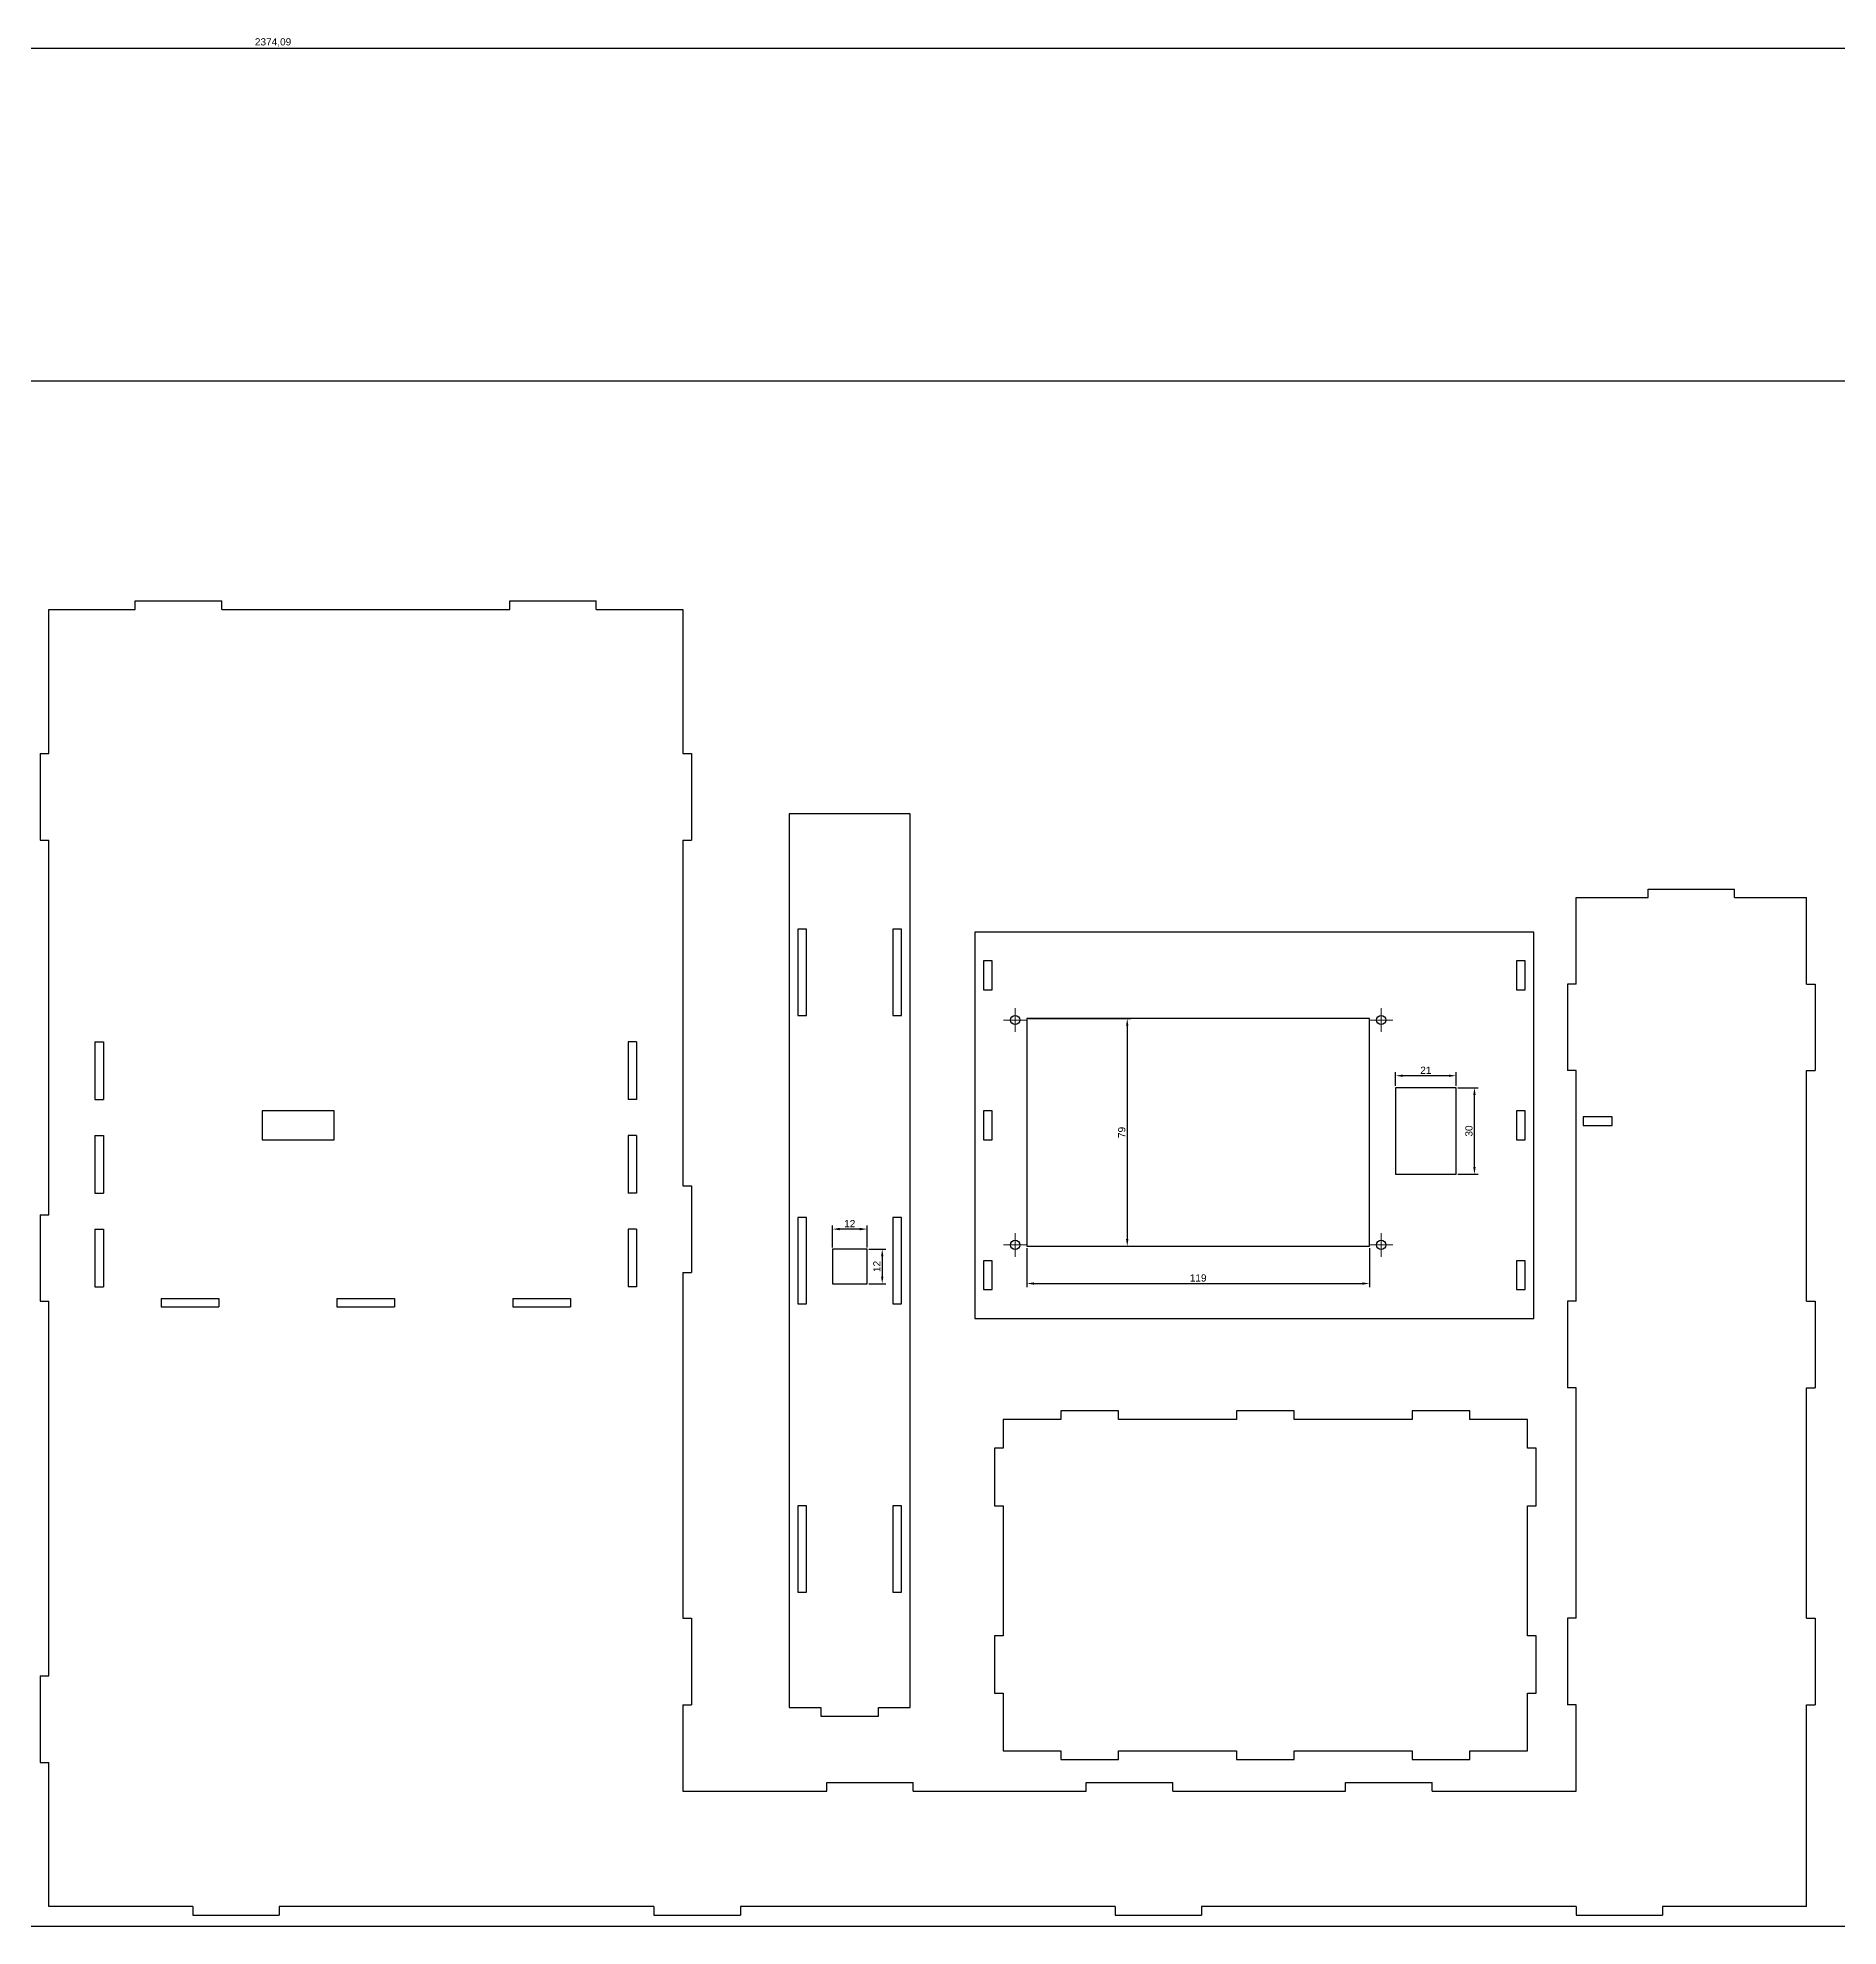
# Model space of a CAD drawing. Header units: millimetres. Extents: x 4474 to 7013, y 85 to 740.
# Drawn here: x 5579 to 6204, y 85 to 740 of the extents above; entities that cross this region are included whole.
import ezdxf

# ---------------------------------------------------------------- set-up
doc = ezdxf.new("R2010")
doc.units = ezdxf.units.MM
doc.styles.get("Standard").update_dxf_attribs({"font": 'arial.ttf'})
doc.dimstyles.new('ISO-25', dxfattribs={"dimtxt": 2.5, "dimasz": 2.5, "dimexe": 1.25, "dimexo": 0.625, "dimtad": 1, "dimtxsty": 'Standard', "dimcen": 2.5, "dimadec": 0, "dimazin": 0, "dimtfac": 1, "dimtmove": 0, "dimatfit": 3, "dimfxl": 1, "dimarcsym": 0})

# ---------------------------------------------------------------- blocks, each defined once
blk = doc.blocks.new('SW_CENTERMARKSYMBOL_14')
at = {"color": 0, "linetype": 'Continuous', "lineweight": 0}
for p, q in [((-0.5, 0), (-0.82, 0)), ((0, 0), (-0.5, 0)), ((0, 0.5), (0, 0.82)), ((0, 0), (0, 0.5)), ((0, 0), (0, -0.5)), ((0, 0), (0.5, 0)), ((0.5, 0), (0.82, 0)), ((0, -0.5), (0, -0.82))]:
    blk.add_line(p, q, dxfattribs=at)
blk = doc.blocks.new('SW_CENTERMARKSYMBOL_15')
at = {"color": 0, "linetype": 'Continuous', "lineweight": 0}
for p, q in [((-0.5, 0), (-0.82, 0)), ((0, 0), (-0.5, 0)), ((0, 0.5), (0, 0.82)), ((0, 0), (0, 0.5)), ((0, 0), (0, -0.5)), ((0, 0), (0.5, 0)), ((0.5, 0), (0.82, 0)), ((0, -0.5), (0, -0.82))]:
    blk.add_line(p, q, dxfattribs=at)
blk = doc.blocks.new('SW_CENTERMARKSYMBOL_16')
at = {"color": 0, "linetype": 'Continuous', "lineweight": 0}
for p, q in [((-0.5, 0), (-0.82, 0)), ((0, 0), (-0.5, 0)), ((0, 0.5), (0, 0.82)), ((0, 0), (0, 0.5)), ((0, 0), (0, -0.5)), ((0, 0), (0.5, 0)), ((0.5, 0), (0.82, 0)), ((0, -0.5), (0, -0.82))]:
    blk.add_line(p, q, dxfattribs=at)
blk = doc.blocks.new('SW_CENTERMARKSYMBOL_17')
at = {"color": 0, "linetype": 'Continuous', "lineweight": 0}
for p, q in [((-0.5, 0), (-0.82, 0)), ((0, 0), (-0.5, 0)), ((0, 0.5), (0, 0.82)), ((0, 0), (0, 0.5)), ((0, 0), (0, -0.5)), ((0, 0), (0.5, 0)), ((0.5, 0), (0.82, 0)), ((0, -0.5), (0, -0.82))]:
    blk.add_line(p, q, dxfattribs=at)
blk = doc.blocks.new('*D44')
at = {"color": 0, "lineweight": -2, "transparency": 16777216}
for p, q in [((5922.32, 320.1), (5922.32, 306.57)), ((6041.32, 320.1), (6041.32, 306.57)), ((5924.82, 307.82), (6038.82, 307.82))]:
    blk.add_line(p, q, dxfattribs=at)
at = {"color": 0, "transparency": 16777216}
for points in [[(5924.82, 308.24), (5924.82, 307.41), (5922.32, 307.82)], [(6038.82, 308.24), (6038.82, 307.41), (6041.32, 307.82)]]:
    blk.add_solid(points, dxfattribs=at)
at = {"layer": 'Defpoints', "color": 0, "transparency": 16777216}
for p in [(5922.32, 320.73), (6041.32, 320.73), (6041.32, 307.82)]:
    blk.add_point(p, dxfattribs=at)
at = {"color": 0, "transparency": 16777216, "insert": (5981.82, 309.73), "char_height": 2.5, "attachment_point": 5}
blk.add_mtext('119', dxfattribs=at)
blk = doc.blocks.new('*D45')
at = {"color": 0, "lineweight": -2, "transparency": 16777216}
for p, q in [((5922.94, 399.73), (5958.46, 399.73)), ((5957.21, 397.23), (5957.21, 323.23)), ((5922.94, 320.73), (5958.46, 320.73))]:
    blk.add_line(p, q, dxfattribs=at)
at = {"color": 0, "transparency": 16777216}
for points in [[(5956.79, 397.23), (5957.62, 397.23), (5957.21, 399.73)], [(5956.79, 323.23), (5957.62, 323.23), (5957.21, 320.73)]]:
    blk.add_solid(points, dxfattribs=at)
at = {"layer": 'Defpoints', "color": 0, "transparency": 16777216}
for p in [(5922.32, 399.73), (5922.32, 320.73), (5957.21, 320.73)]:
    blk.add_point(p, dxfattribs=at)
at = {"color": 0, "transparency": 16777216, "insert": (5955.31, 360.23), "char_height": 2.5, "attachment_point": 5, "rotation": 90}
blk.add_mtext('79', dxfattribs=at)
blk = doc.blocks.new('*D46')
at = {"color": 0, "lineweight": -2, "transparency": 16777216}
for p, q in [((6050.32, 376.35), (6050.32, 381.16)), ((6071.32, 376.35), (6071.32, 381.16)), ((6068.82, 379.91), (6052.82, 379.91))]:
    blk.add_line(p, q, dxfattribs=at)
at = {"color": 0, "transparency": 16777216}
for points in [[(6052.82, 380.33), (6052.82, 379.5), (6050.32, 379.91)], [(6068.82, 380.33), (6068.82, 379.5), (6071.32, 379.91)]]:
    blk.add_solid(points, dxfattribs=at)
at = {"layer": 'Defpoints', "color": 0, "transparency": 16777216}
for p in [(6050.32, 379.91), (6050.32, 375.73), (6071.32, 375.73)]:
    blk.add_point(p, dxfattribs=at)
at = {"color": 0, "transparency": 16777216, "insert": (6060.82, 381.8), "char_height": 2.5, "attachment_point": 5}
blk.add_mtext('21', dxfattribs=at)
blk = doc.blocks.new('*D47')
at = {"color": 0, "lineweight": -2, "transparency": 16777216}
for p, q in [((6071.94, 375.73), (6078.94, 375.73)), ((6077.69, 348.23), (6077.69, 373.23)), ((6071.94, 345.73), (6078.94, 345.73))]:
    blk.add_line(p, q, dxfattribs=at)
at = {"color": 0, "transparency": 16777216}
for points in [[(6077.27, 373.23), (6078.11, 373.23), (6077.69, 375.73)], [(6077.27, 348.23), (6078.11, 348.23), (6077.69, 345.73)]]:
    blk.add_solid(points, dxfattribs=at)
at = {"layer": 'Defpoints', "color": 0, "transparency": 16777216}
for p in [(6071.32, 375.73), (6077.69, 375.73), (6071.32, 345.73)]:
    blk.add_point(p, dxfattribs=at)
at = {"color": 0, "transparency": 16777216, "insert": (6075.79, 360.73), "char_height": 2.5, "attachment_point": 5, "rotation": 90}
blk.add_mtext('30', dxfattribs=at)
blk = doc.blocks.new('*D51')
at = {"color": 0, "lineweight": -2, "transparency": 16777216}
for p, q in [((5854.91, 320.37), (5854.91, 327.96)), ((5866.91, 320.37), (5866.91, 327.96)), ((5864.41, 326.71), (5857.41, 326.71))]:
    blk.add_line(p, q, dxfattribs=at)
at = {"color": 0, "transparency": 16777216}
for points in [[(5857.41, 327.12), (5857.41, 326.29), (5854.91, 326.71)], [(5864.41, 327.12), (5864.41, 326.29), (5866.91, 326.71)]]:
    blk.add_solid(points, dxfattribs=at)
at = {"layer": 'Defpoints', "color": 0, "transparency": 16777216}
for p in [(5854.91, 326.71), (5854.91, 319.75), (5866.91, 319.75)]:
    blk.add_point(p, dxfattribs=at)
at = {"color": 0, "transparency": 16777216, "insert": (5860.91, 328.59), "char_height": 2.5, "attachment_point": 5}
blk.add_mtext('12', dxfattribs=at)
blk = doc.blocks.new('*D52')
at = {"color": 0, "lineweight": -2, "transparency": 16777216}
for p, q in [((5867.53, 319.75), (5873.44, 319.75)), ((5872.19, 317.25), (5872.19, 310.25)), ((5867.53, 307.75), (5873.44, 307.75))]:
    blk.add_line(p, q, dxfattribs=at)
at = {"color": 0, "transparency": 16777216}
for points in [[(5871.77, 317.25), (5872.6, 317.25), (5872.19, 319.75)], [(5871.77, 310.25), (5872.6, 310.25), (5872.19, 307.75)]]:
    blk.add_solid(points, dxfattribs=at)
at = {"layer": 'Defpoints', "color": 0, "transparency": 16777216}
for p in [(5866.91, 319.75), (5866.91, 307.75), (5872.19, 307.75)]:
    blk.add_point(p, dxfattribs=at)
at = {"color": 0, "transparency": 16777216, "insert": (5870.31, 313.75), "char_height": 2.5, "attachment_point": 5, "rotation": 90}
blk.add_mtext('12', dxfattribs=at)
blk = doc.blocks.new('*D57')
at = {"color": 0, "lineweight": -2, "transparency": 16777216}
for p, q in [((4473.76, 621.5), (4473.76, 737.48)), ((6845.35, 736.23), (4476.26, 736.23)), ((6847.85, 621.5), (6847.85, 737.48))]:
    blk.add_line(p, q, dxfattribs=at)
at = {"color": 0, "transparency": 16777216}
for points in [[(4476.26, 736.64), (4476.26, 735.81), (4473.76, 736.23)], [(6845.35, 736.64), (6845.35, 735.81), (6847.85, 736.23)]]:
    blk.add_solid(points, dxfattribs=at)
at = {"layer": 'Defpoints', "color": 0, "transparency": 16777216}
for p in [(4473.76, 736.23), (4473.76, 620.87), (6847.85, 620.87)]:
    blk.add_point(p, dxfattribs=at)
at = {"color": 0, "transparency": 16777216, "insert": (5660.8, 738.35), "char_height": 2.5, "attachment_point": 5}
blk.add_mtext('2374,09', dxfattribs=at)

msp = doc.modelspace()

# ---------------------------------------------------------------- linework, layer by layer
at = {"color": 7, "linetype": 'Continuous', "lineweight": 25}
for p, q in [((5612.974, 541.684), (5612.974, 544.684)), ((5612.974, 544.684), (5642.974, 544.684)), ((5642.974, 541.684), (5642.974, 544.684)), ((5742.974, 541.684), (5742.974, 544.684)), ((5742.974, 544.684), (5772.974, 544.684)), ((5772.974, 541.684), (5772.974, 544.684)), ((5582.974, 491.684), (5582.974, 541.684)), ((5582.974, 541.684), (5612.974, 541.684)), ((5642.974, 541.684), (5742.974, 541.684)), ((5772.974, 541.684), (5802.974, 541.684)), ((5802.974, 541.684), (5802.974, 491.684)), ((5579.974, 491.684), (5579.974, 461.684)), ((5579.974, 491.684), (5582.974, 491.684)), ((5802.974, 491.684), (5805.974, 491.684)), ((5805.974, 491.684), (5805.974, 461.684)), ((5881.906, 470.75), (5839.906, 470.75)), ((5839.906, 470.75), (5839.906, 160.75)), ((5881.906, 160.75), (5881.906, 470.75)), ((5579.974, 461.684), (5582.974, 461.684)), ((5582.974, 331.684), (5582.974, 461.684)), ((5802.974, 461.684), (5805.974, 461.684)), ((5802.974, 461.684), (5802.974, 341.684)), ((6112.974, 411.684), (6112.974, 441.684)), ((6112.974, 441.684), (6137.974, 441.684)), ((6137.974, 441.684), (6137.974, 444.684)), ((6137.974, 444.684), (6167.974, 444.684)), ((6167.974, 441.684), (6167.974, 444.684)), ((6167.974, 441.684), (6192.974, 441.684)), ((6192.974, 411.684), (6192.974, 441.684)), ((5842.906, 430.75), (5842.906, 400.75)), ((5845.906, 430.75), (5842.906, 430.75)), ((5845.906, 400.75), (5845.906, 430.75)), ((5878.906, 430.75), (5875.906, 430.75)), ((5875.906, 430.75), (5875.906, 400.75)), ((5878.906, 400.75), (5878.906, 430.75)), ((6098.315, 429.727), (5904.315, 429.727)), ((5904.315, 429.727), (5904.315, 295.727)), ((6098.315, 295.727), (6098.315, 429.727)), ((5910.315, 419.727), (5907.315, 419.727)), ((5907.315, 419.727), (5907.315, 409.727)), ((5910.315, 409.727), (5910.315, 419.727)), ((6095.315, 419.727), (6092.315, 419.727)), ((6092.315, 419.727), (6092.315, 409.727)), ((6095.315, 409.727), (6095.315, 419.727)), ((5907.315, 409.727), (5910.315, 409.727)), ((6092.315, 409.727), (6095.315, 409.727)), ((6109.974, 411.684), (6109.974, 381.684)), ((6112.974, 411.684), (6109.974, 411.684)), ((6192.974, 411.684), (6195.974, 411.684)), ((6195.974, 411.684), (6195.974, 381.684)), ((5842.906, 400.75), (5845.906, 400.75)), ((5875.906, 400.75), (5878.906, 400.75)), ((6041.315, 399.727), (5922.315, 399.727)), ((5922.315, 399.727), (5922.315, 320.727)), ((6041.315, 320.727), (6041.315, 399.727)), ((5598.974, 391.684), (5598.974, 371.684)), ((5598.974, 391.684), (5601.974, 391.684)), ((5601.974, 391.684), (5601.974, 371.684)), ((5786.974, 391.684), (5783.974, 391.684)), ((5783.974, 391.684), (5783.974, 371.684)), ((5786.974, 391.684), (5786.974, 371.684)), ((6112.974, 381.684), (6109.974, 381.684)), ((6112.974, 301.684), (6112.974, 381.684)), ((6192.974, 381.684), (6195.974, 381.684)), ((6192.974, 301.684), (6192.974, 381.684)), ((6071.315, 375.727), (6050.315, 375.727)), ((6050.315, 375.727), (6050.315, 345.727)), ((6071.315, 345.727), (6071.315, 375.727)), ((5598.974, 371.684), (5601.974, 371.684)), ((5681.974, 367.684), (5656.974, 367.684)), ((5656.974, 367.684), (5656.974, 357.684)), ((5681.974, 357.684), (5681.974, 367.684)), ((5786.974, 371.684), (5783.974, 371.684)), ((5910.315, 367.727), (5907.315, 367.727)), ((5907.315, 367.727), (5907.315, 357.727)), ((5910.315, 357.727), (5910.315, 367.727)), ((6095.315, 367.727), (6092.315, 367.727)), ((6092.315, 367.727), (6092.315, 357.727)), ((6095.315, 357.727), (6095.315, 367.727)), ((6125.474, 365.684), (6115.474, 365.684)), ((6115.474, 365.684), (6115.474, 362.684)), ((6115.474, 362.684), (6125.474, 362.684)), ((6125.474, 362.684), (6125.474, 365.684)), ((5598.974, 359.184), (5598.974, 339.184)), ((5598.974, 359.184), (5601.974, 359.184)), ((5601.974, 359.184), (5601.974, 339.184)), ((5656.974, 357.684), (5681.974, 357.684)), ((5786.974, 359.184), (5783.974, 359.184)), ((5783.974, 359.184), (5783.974, 339.184)), ((5786.974, 359.184), (5786.974, 339.184)), ((5907.315, 357.727), (5910.315, 357.727)), ((6092.315, 357.727), (6095.315, 357.727)), ((5802.974, 341.684), (5805.974, 341.684)), ((5805.974, 341.684), (5805.974, 311.684)), ((6050.315, 345.727), (6071.315, 345.727)), ((5598.974, 339.184), (5601.974, 339.184)), ((5786.974, 339.184), (5783.974, 339.184)), ((5579.974, 331.684), (5579.974, 301.684)), ((5579.974, 331.684), (5582.974, 331.684)), ((5842.906, 330.75), (5842.906, 300.75)), ((5845.906, 330.75), (5842.906, 330.75)), ((5845.906, 300.75), (5845.906, 330.75)), ((5878.906, 330.75), (5875.906, 330.75)), ((5875.906, 330.75), (5875.906, 300.75)), ((5878.906, 300.75), (5878.906, 330.75)), ((5598.974, 326.684), (5598.974, 306.684)), ((5598.974, 326.684), (5601.974, 326.684)), ((5601.974, 326.684), (5601.974, 306.684)), ((5786.974, 326.684), (5783.974, 326.684)), ((5783.974, 326.684), (5783.974, 306.684)), ((5786.974, 326.684), (5786.974, 306.684)), ((5866.906, 319.75), (5854.906, 319.75)), ((5854.906, 319.75), (5854.906, 307.75)), ((5866.906, 307.75), (5866.906, 319.75)), ((5910.315, 315.727), (5907.315, 315.727)), ((5907.315, 315.727), (5907.315, 305.727)), ((5910.315, 305.727), (5910.315, 315.727)), ((5922.315, 320.727), (6041.315, 320.727)), ((6095.315, 315.727), (6092.315, 315.727)), ((6092.315, 315.727), (6092.315, 305.727)), ((6095.315, 305.727), (6095.315, 315.727)), ((5802.974, 311.684), (5805.974, 311.684)), ((5802.974, 311.684), (5802.974, 191.684)), ((5579.974, 301.684), (5582.974, 301.684)), ((5582.974, 171.684), (5582.974, 301.684)), ((5598.974, 306.684), (5601.974, 306.684)), ((5621.974, 302.684), (5641.974, 302.684)), ((5621.974, 302.684), (5621.974, 299.684)), ((5641.974, 302.684), (5641.974, 299.684)), ((5682.974, 302.684), (5702.974, 302.684)), ((5682.974, 302.684), (5682.974, 299.684)), ((5702.974, 302.684), (5702.974, 299.684)), ((5743.974, 302.684), (5763.974, 302.684)), ((5743.974, 302.684), (5743.974, 299.684)), ((5763.974, 302.684), (5763.974, 299.684)), ((5786.974, 306.684), (5783.974, 306.684)), ((5854.906, 307.75), (5866.906, 307.75)), ((5907.315, 305.727), (5910.315, 305.727)), ((6092.315, 305.727), (6095.315, 305.727)), ((6109.974, 301.684), (6109.974, 271.684)), ((6112.974, 301.684), (6109.974, 301.684)), ((6192.974, 301.684), (6195.974, 301.684)), ((6195.974, 301.684), (6195.974, 271.684)), ((5621.974, 299.684), (5641.974, 299.684)), ((5682.974, 299.684), (5702.974, 299.684)), ((5743.974, 299.684), (5763.974, 299.684)), ((5842.906, 300.75), (5845.906, 300.75)), ((5875.906, 300.75), (5878.906, 300.75)), ((5904.315, 295.727), (6098.315, 295.727)), ((6112.974, 271.684), (6109.974, 271.684)), ((6112.974, 191.684), (6112.974, 271.684)), ((6192.974, 271.684), (6195.974, 271.684)), ((6192.974, 191.684), (6192.974, 271.684)), ((5934.138, 263.657), (5934.138, 260.657)), ((5954.138, 263.657), (5934.138, 263.657)), ((5954.138, 260.657), (5954.138, 263.657)), ((5995.138, 263.657), (5995.138, 260.657)), ((6015.138, 263.657), (5995.138, 263.657)), ((6015.138, 260.657), (6015.138, 263.657)), ((6056.138, 263.657), (6056.138, 260.657)), ((6076.138, 263.657), (6056.138, 263.657)), ((6076.138, 260.657), (6076.138, 263.657)), ((5914.138, 260.657), (5914.138, 250.657)), ((5934.138, 260.657), (5914.138, 260.657)), ((5995.138, 260.657), (5954.138, 260.657)), ((6056.138, 260.657), (6015.138, 260.657)), ((6096.138, 260.657), (6076.138, 260.657)), ((6096.138, 250.657), (6096.138, 260.657)), ((5911.138, 250.657), (5911.138, 230.657)), ((5914.138, 250.657), (5911.138, 250.657)), ((6099.138, 250.657), (6096.138, 250.657)), ((6099.138, 230.657), (6099.138, 250.657)), ((5842.906, 230.75), (5842.906, 200.75)), ((5845.906, 230.75), (5842.906, 230.75)), ((5845.906, 200.75), (5845.906, 230.75)), ((5878.906, 230.75), (5875.906, 230.75)), ((5875.906, 230.75), (5875.906, 200.75)), ((5878.906, 200.75), (5878.906, 230.75)), ((5911.138, 230.657), (5914.138, 230.657)), ((5914.138, 230.657), (5914.138, 185.657)), ((6096.138, 230.657), (6099.138, 230.657)), ((6096.138, 185.657), (6096.138, 230.657)), ((5842.906, 200.75), (5845.906, 200.75)), ((5875.906, 200.75), (5878.906, 200.75)), ((5802.974, 191.684), (5805.974, 191.684)), ((5805.974, 191.684), (5805.974, 161.684)), ((6109.974, 191.684), (6109.974, 161.684)), ((6112.974, 191.684), (6109.974, 191.684)), ((6192.974, 191.684), (6195.974, 191.684)), ((6195.974, 191.684), (6195.974, 161.684)), ((5911.138, 185.657), (5911.138, 165.657)), ((5914.138, 185.657), (5911.138, 185.657)), ((6099.138, 185.657), (6096.138, 185.657)), ((6099.138, 165.657), (6099.138, 185.657)), ((5579.974, 171.684), (5579.974, 141.684)), ((5579.974, 171.684), (5582.974, 171.684)), ((5911.138, 165.657), (5914.138, 165.657)), ((5914.138, 165.657), (5914.138, 145.657)), ((6096.138, 165.657), (6099.138, 165.657)), ((6096.138, 145.657), (6096.138, 165.657)), ((5802.974, 161.684), (5805.974, 161.684)), ((5802.974, 161.684), (5802.974, 131.684)), ((5839.906, 160.75), (5850.906, 160.75)), ((5850.906, 160.75), (5850.906, 157.75)), ((5850.906, 157.75), (5870.906, 157.75)), ((5870.906, 160.75), (5881.906, 160.75)), ((5870.906, 157.75), (5870.906, 160.75)), ((6112.974, 161.684), (6109.974, 161.684)), ((6112.974, 131.684), (6112.974, 161.684)), ((6192.974, 161.684), (6195.974, 161.684)), ((6192.974, 91.684), (6192.974, 161.684)), ((5914.138, 145.657), (5934.138, 145.657)), ((5934.138, 145.657), (5934.138, 142.657)), ((5954.138, 145.657), (5995.138, 145.657)), ((5954.138, 142.657), (5954.138, 145.657)), ((5995.138, 145.657), (5995.138, 142.657)), ((6015.138, 145.657), (6056.138, 145.657)), ((6015.138, 142.657), (6015.138, 145.657)), ((6056.138, 145.657), (6056.138, 142.657)), ((6076.138, 142.657), (6076.138, 145.657)), ((6076.138, 145.657), (6096.138, 145.657)), ((5579.974, 141.684), (5582.974, 141.684)), ((5582.974, 91.684), (5582.974, 141.684)), ((5934.138, 142.657), (5954.138, 142.657)), ((5995.138, 142.657), (6015.138, 142.657)), ((6056.138, 142.657), (6076.138, 142.657)), ((5802.974, 131.684), (5852.974, 131.684)), ((5852.974, 131.684), (5852.974, 134.684)), ((5852.974, 134.684), (5882.974, 134.684)), ((5882.974, 131.684), (5882.974, 134.684)), ((5882.974, 131.684), (5942.974, 131.684)), ((5942.974, 131.684), (5942.974, 134.684)), ((5942.974, 134.684), (5972.974, 134.684)), ((5972.974, 131.684), (5972.974, 134.684)), ((5972.974, 131.684), (6032.974, 131.684)), ((6032.974, 131.684), (6032.974, 134.684)), ((6032.974, 134.684), (6062.974, 134.684)), ((6062.974, 131.684), (6062.974, 134.684)), ((6062.974, 131.684), (6112.974, 131.684)), ((5632.974, 91.684), (5582.974, 91.684)), ((5632.974, 91.684), (5632.974, 88.684)), ((5632.974, 88.684), (5662.974, 88.684)), ((5792.974, 91.684), (5662.974, 91.684)), ((5662.974, 91.684), (5662.974, 88.684)), ((5792.974, 91.684), (5792.974, 88.684)), ((5792.974, 88.684), (5822.974, 88.684)), ((5952.974, 91.684), (5822.974, 91.684)), ((5822.974, 91.684), (5822.974, 88.684)), ((5952.974, 91.684), (5952.974, 88.684)), ((5952.974, 88.684), (5982.974, 88.684)), ((6112.974, 91.684), (5982.974, 91.684)), ((5982.974, 91.684), (5982.974, 88.684)), ((6112.974, 91.684), (6112.974, 88.684)), ((6112.974, 88.684), (6142.974, 88.684)), ((6192.974, 91.684), (6142.974, 91.684)), ((6142.974, 91.684), (6142.974, 88.684))]:
    msp.add_line(p, q, dxfattribs=at)
msp.add_lwpolyline([(4473.761, 84.858), (6847.847, 84.858), (6847.847, 620.874), (4473.761, 620.874)], close=True)
for centre in [(5918.315, 399.227), (6045.315, 399.227), (5918.315, 321.227), (6045.315, 321.227)]:
    msp.add_circle(centre, 1.6, dxfattribs=at)

# ---------------------------------------------------------------- block references
at = {"color": 7, "linetype": 'Continuous', "lineweight": 0, "xscale": 5, "yscale": 5, "zscale": 5}
for name, p in [('SW_CENTERMARKSYMBOL_14', (5918.315, 399.227)), ('SW_CENTERMARKSYMBOL_15', (6045.315, 399.227)), ('SW_CENTERMARKSYMBOL_17', (5918.315, 321.227)), ('SW_CENTERMARKSYMBOL_16', (6045.315, 321.227))]:
    msp.add_blockref(name, p, dxfattribs=at)

# ---------------------------------------------------------------- dimensions: what is measured, and where the dimension line sits
for base, p1, p2, picture, middle in [((4473.761, 736.227), (6847.847, 620.874), (4473.761, 620.874), '*D57', (5660.804, 738.354)), ((6050.315, 379.915), (6071.315, 375.727), (6050.315, 375.727), '*D46', (6060.815, 381.795)), ((5854.906, 326.707), (5866.906, 319.75), (5854.906, 319.75), '*D51', (5860.906, 328.587)), ((6041.315, 307.825), (5922.315, 320.727), (6041.315, 320.727), '*D44', (5981.815, 309.726))]:
    dim = msp.add_linear_dim(base=base, p1=p1, p2=p2, dimstyle='ISO-25')
    dim.commit()
    dim.dimension.update_dxf_attribs({"geometry": picture, "text_midpoint": middle})
for base, p1, p2, picture, middle in [((5957.208, 320.727), (5922.315, 399.727), (5922.315, 320.727), '*D45', (5955.307, 360.227)), ((6077.691, 375.727), (6071.315, 345.727), (6071.315, 375.727), '*D47', (6075.789, 360.727)), ((5872.187, 307.75), (5866.906, 319.75), (5866.906, 307.75), '*D52', (5870.307, 313.75))]:
    dim = msp.add_linear_dim(base=base, p1=p1, p2=p2, angle=90, dimstyle='ISO-25')
    dim.commit()
    dim.dimension.update_dxf_attribs({"geometry": picture, "text_midpoint": middle})

doc.saveas('drawing.dxf')
